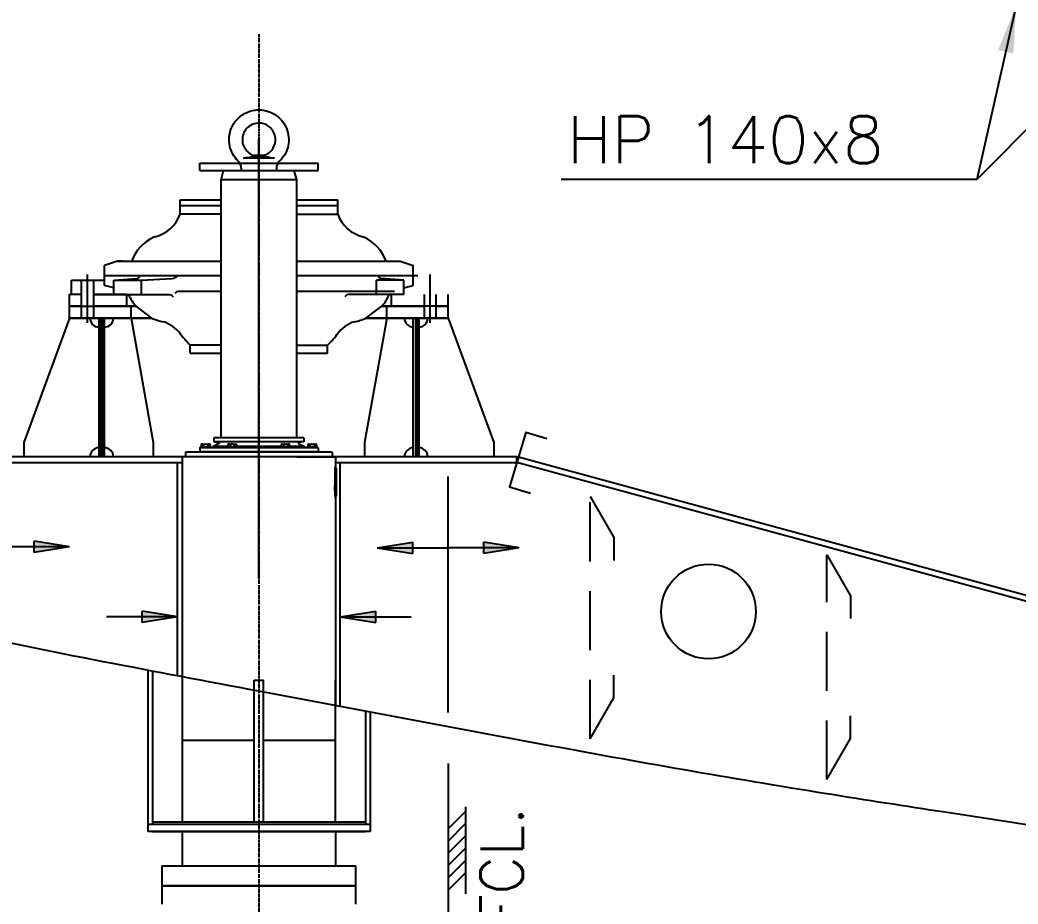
# Model space of a CAD drawing. Extents: x 53504 to 217282, y 25397 to 142583.
# Drawn here: x 168828 to 170937, y 133308 to 135176 of the extents above; entities that cross this region are included whole.
import ezdxf

# ---------------------------------------------------------------- set-up
doc = ezdxf.new("R2010")
doc.units = 0
doc.header["$LTSCALE"] = 250
doc.linetypes.add('DASHED', pattern=[0.75, 0.5, -0.25])
doc.linetypes.add('PHANTOM', pattern=[2.1, 1.25, -0.2, 0.125, -0.2, 0.125, -0.2])
doc.layers.get('0').update_dxf_attribs({"linetype": 'CONTINUOUS'})
for name, color, linetype in [('035', 2, 'CONTINUOUS'), ('S0CO1', 1, 'CONTINUOUS'), ('S0CO2', 2, 'CONTINUOUS'), ('S0CO5', 4, 'CONTINUOUS'), ('S0DA2', 2, 'DASHED'), ('S0DIM', 2, 'CONTINUOUS'), ('S0PH1', 1, 'PHANTOM'), ('S0TX2', 2, 'CONTINUOUS')]:
    doc.layers.add(name, color=color, linetype=linetype)
doc.styles.add('ROMANS', font='romans', dxfattribs={"height": 100})
doc.dimstyles.new('ORGINAL', dxfattribs={"dimscale": 100, "dimtxt": 1.8, "dimasz": 2, "dimexe": 0.5, "dimexo": 1, "dimgap": 0.5, "dimtad": 1, "dimdec": 0, "dimdsep": 46, "dimtxsty": 'ROMANS', "dimcen": 0, "dimclrd": 1, "dimclre": 1, "dimclrt": 2, "dimadec": 3, "dimazin": 2, "dimtfac": 1, "dimtdec": 0, "dimtmove": 0, "dimatfit": 3, "dimfxl": 1, "dimtvp": 100, "dimtolj": 1, "dimarcsym": 0})
doc.dimstyles.get("Standard").update_dxf_attribs({"dimscale": 50, "dimtxt": 2, "dimasz": 2, "dimexe": 0.5, "dimexo": 1, "dimgap": 1, "dimtad": 1, "dimdsep": 46, "dimtxsty": 'ROMANS', "dimcen": 1.5, "dimclrd": 1, "dimclre": 1, "dimclrt": 2, "dimazin": 2, "dimtfac": 1, "dimtmove": 2, "dimatfit": 3, "dimfxl": 1, "dimtvp": 100, "dimtolj": 1, "dimarcsym": 0})

# ---------------------------------------------------------------- blocks, each defined once
blk = doc.blocks.new('rorlangskips')
at = {"color": 0, "linetype": 'ByBlock'}
for p, q in [((-125, 3362), (-125, 3377)), ((-125, 3377), (125, 3377)), ((32.6961, 3388), (-32.6962, 3388)), ((10.0925, 3393.5237), (-10.0926, 3393.5237)), ((125, 3362), (125, 3377)), ((-125, 3362), (125, 3362)), ((-80, 3342), (-74.6411, 3362)), ((-74.6411, 3362), (74.641, 3362)), ((-37.2574, 3366.8566), (-37.5, 3362)), ((37.2573, 3366.8565), (37.5, 3362)), ((80, 3342), (74.641, 3362)), ((-80, 2797), (-80, 3342)), ((80, 3342), (-80, 3342)), ((80, 2797), (80, 3342)), ((-166.5, 3269.41192), (-166.5, 3300)), ((-166.5, 3300), (-80, 3300)), ((80, 3300), (166.5, 3300)), ((166.5, 3269.41192), (166.5, 3300)), ((-166.5, 3288), (-80, 3288)), ((-80, 3269.41192), (-166.5, 3269.41192)), ((80, 3288), (166.5, 3288)), ((80, 3269.41192), (166.5, 3269.41192)), ((-220, 3221.95207), (-222, 3220.94443)), ((220, 3221.95207), (222, 3220.94443)), ((-298.79141, 3170), (-326, 3161)), ((-298.79141, 3170), (-80, 3170)), ((-289.25, 3170), (-298.79141, 3170)), ((80, 3170), (298.79141, 3170)), ((289.25, 3170), (298.79141, 3170)), ((298.79141, 3170), (326, 3161)), ((-326, 3119), (-326, 3161)), ((326, 3119), (326, 3161)), ((-326, 3140), (-80, 3140)), ((-306.38024, 3130.23145), (-257.12316, 3133.76459)), ((-306.38024, 3100), (-306.38024, 3130.23145)), ((-306.38024, 3130.23145), (-248.40739, 3130.23145)), ((-257.12316, 3133.76459), (-254.12241, 3134.97457)), ((-252.18645, 3136.91054), (-254.12241, 3134.97457)), ((-252.18645, 3136.91054), (-251.07327, 3140.25009)), ((-248.40739, 3130.23145), (-183.41135, 3133.4258)), ((-248.40739, 3100), (-248.40739, 3130.23145)), ((-183.41135, 3133.4258), (-179.20063, 3134.15179)), ((-179.20063, 3134.15179), (-177.07107, 3135.55536)), ((-177.07107, 3135.55536), (-174.26392, 3136.95894)), ((-174.26392, 3136.95894), (-170.00481, 3140)), ((80, 3140), (336, 3140)), ((248.40739, 3100), (248.40739, 3130.23145)), ((306.38024, 3130.23145), (248.40739, 3130.23145)), ((252.18645, 3136.91054), (251.07327, 3140.25009)), ((252.18645, 3136.91054), (254.12241, 3134.97457)), ((257.12316, 3133.76459), (254.12241, 3134.97457)), ((306.38024, 3130.23145), (257.12316, 3133.76459)), ((306.38024, 3100), (306.38024, 3130.23145)), ((-306.38024, 3113.7429), (-326, 3119)), ((-175.7159, 3104.19266), (-177.36147, 3102.83748)), ((-173.77993, 3105.59624), (-175.7159, 3104.19266)), ((-170.38595, 3106.05905), (-173.77993, 3105.59624)), ((-80, 3106.07593), (-170.38595, 3106.05905)), ((286.33456, 3106.14433), (80, 3106.1058)), ((306.38024, 3113.7429), (326, 3119)), ((306.38024, 3113.7429), (326, 3119)), ((-306.38024, 3100), (-189.55803, 3100)), ((-189.55803, 3100), (-185.9765, 3098.91714)), ((-185.9765, 3098.91714), (-184.04054, 3097.56196)), ((-184.04054, 3097.56196), (-181.23339, 3095.0452)), ((184.04054, 3097.56196), (181.23339, 3095.0452)), ((185.9765, 3098.91714), (184.04054, 3097.56196)), ((189.55803, 3100), (185.9765, 3098.91714)), ((306.38024, 3100), (189.55803, 3100)), ((-226.24318, 3050), (-259.67262, 3075)), ((226.24318, 3050), (259.67262, 3075)), ((-145, 2976), (-145, 2992.74737)), ((-80, 2992.74737), (-145, 2992.74737)), ((-145, 2976), (-80, 2976)), ((80, 2992.74737), (145, 2992.74737)), ((80, 2976), (145, 2976)), ((145, 2976), (145, 2992.74737)), ((-83.7603, 2785.2909), (-96.5, 2778.413)), ((95, 2797), (-95, 2797)), ((-95, 2797), (-95, 2788.5)), ((95, 2788.5), (-95, 2788.5)), ((-95, 2788.5), (-84.1135, 2787.1633)), ((83.7602, 2785.2909), (96.5, 2778.413)), ((95, 2788.5), (84.1134, 2787.1633)), ((95, 2797), (95, 2788.5)), ((155, 2767), (-155, 2767)), ((-155, 2767), (-155, 2757.0002)), ((-124, 2777), (-125, 2776)), ((125, 2776), (-125, 2776)), ((-125, 2775.9997), (-125, 2767.9998)), ((-125, 2768), (125, 2768)), ((-125, 2768), (-124, 2767)), ((-124, 2777), (124, 2777)), ((-120.58, 2783.4), (-121.7376, 2782.7318)), ((-121.7376, 2782.7317), (-121.7376, 2777.6)), ((-117.1188, 2777.6), (-121.7376, 2777.6)), ((-120.58, 2783.4), (-119.9953, 2783.4)), ((-118.8612, 2783.4), (-119.9953, 2783.4)), ((-119.815, 2777.6), (-119.815, 2777)), ((-118.8612, 2783.4), (-113.6342, 2783.4)), ((-117.1188, 2777.6), (-117.1188, 2782.7317)), ((-107.8812, 2777.6), (-117.1188, 2777.6)), ((-113.6342, 2783.4), (-111.3658, 2783.4)), ((-111.3658, 2783.4), (-106.1389, 2783.4)), ((-107.8812, 2782.7317), (-107.8812, 2777.6)), ((-103.2624, 2777.6), (-107.8812, 2777.6)), ((-106.1389, 2783.4), (-105.0047, 2783.4)), ((-105.185, 2777), (-105.185, 2777.6)), ((-105.0047, 2783.4), (-104.42, 2783.4)), ((-103.2628, 2782.7319), (-104.42, 2783.4)), ((-103.2624, 2782.7317), (-103.2624, 2777.6)), ((-65.4876, 2778.413), (-96.5, 2778.413)), ((-96.5, 2778.413), (-95.9966, 2777)), ((-65.4876, 2782.7317), (-65.4876, 2777.6)), ((-60.8688, 2777.6), (-65.4876, 2777.6)), ((-64.33, 2783.4), (-65.4872, 2782.7319)), ((-64.33, 2783.4), (-63.7453, 2783.4)), ((-63.7453, 2783.4), (-62.6112, 2783.4)), ((-63.565, 2777.6), (-63.565, 2777)), ((-62.6112, 2783.4), (-57.3842, 2783.4)), ((-60.8688, 2782.7317), (-60.8688, 2777.6)), ((-51.6312, 2777.6), (-60.8688, 2777.6)), ((-55.1158, 2783.4), (-57.3842, 2783.4)), ((-55.1158, 2783.4), (-49.8889, 2783.4)), ((-51.6312, 2777.6), (-51.6312, 2782.7317)), ((-47.0124, 2777.6), (-51.6312, 2777.6)), ((-49.8889, 2783.4), (-48.7547, 2783.4)), ((-48.935, 2777), (-48.935, 2777.6)), ((-48.7547, 2783.4), (-48.17, 2783.4)), ((-47.0125, 2782.7317), (-48.17, 2783.4)), ((-47.0124, 2782.7317), (-47.0124, 2777.6)), ((47.0124, 2778.413), (-47.0124, 2778.413)), ((47.0124, 2782.7317), (47.0124, 2777.6)), ((51.6312, 2777.6), (47.0124, 2777.6)), ((48.17, 2783.4), (47.0127, 2782.7319)), ((48.17, 2783.4), (48.7547, 2783.4)), ((48.7547, 2783.4), (49.8888, 2783.4)), ((48.935, 2777.6), (48.935, 2777)), ((49.8888, 2783.4), (55.1158, 2783.4)), ((51.6312, 2782.7317), (51.6312, 2777.6)), ((60.8688, 2777.6), (51.6312, 2777.6)), ((55.1158, 2783.4), (57.3842, 2783.4)), ((57.3842, 2783.4), (62.6111, 2783.4)), ((60.8688, 2782.7317), (60.8688, 2777.6)), ((65.4876, 2777.6), (60.8688, 2777.6)), ((63.7453, 2783.4), (62.6111, 2783.4)), ((63.565, 2777), (63.565, 2777.6)), ((63.7453, 2783.4), (64.33, 2783.4)), ((65.4874, 2782.7318), (64.33, 2783.4)), ((65.4876, 2777.6), (65.4876, 2782.7317)), ((96.5, 2778.413), (65.4876, 2778.413)), ((96.5, 2778.413), (95.9965, 2777)), ((104.42, 2783.4), (103.2622, 2782.7316)), ((103.2624, 2782.7317), (103.2624, 2777.6)), ((107.8812, 2777.6), (103.2624, 2777.6)), ((104.42, 2783.4), (105.0047, 2783.4)), ((105.0047, 2783.4), (106.1388, 2783.4)), ((105.185, 2777.6), (105.185, 2777)), ((106.1388, 2783.4), (111.3658, 2783.4)), ((107.8812, 2782.7317), (107.8812, 2777.6)), ((117.1188, 2777.6), (107.8812, 2777.6)), ((111.3658, 2783.4), (113.6342, 2783.4)), ((113.6342, 2783.4), (118.8611, 2783.4)), ((117.1188, 2782.7317), (117.1188, 2777.6)), ((121.7376, 2777.6), (117.1188, 2777.6)), ((118.8611, 2783.4), (119.9953, 2783.4)), ((119.815, 2777.6), (119.815, 2777)), ((119.9953, 2783.4), (120.58, 2783.4)), ((121.7377, 2782.7316), (120.58, 2783.4)), ((121.7376, 2782.7317), (121.7376, 2777.6)), ((125, 2776), (124, 2777)), ((125, 2768), (124, 2767)), ((125, 2775.9997), (125, 2767.9998)), ((155, 2767), (155, 2757.0002)), ((161.95, 2757), (-161.95, 2757)), ((-161.95, 2757), (-161.95, 2285)), ((161.95, 2757), (161.95, 2736.9998)), ((163.95, 2733), (161.5048, 2733)), ((163.95, 2674), (163.95, 2733)), ((161.5046, 2674), (163.95, 2674)), ((161.95, 2670), (161.95, 2285)), ((-161.95, 2285), (-161.95, 1985)), ((-10, 1985), (-10, 2285)), ((-10, 2285), (10, 2285)), ((10, 1985), (10, 2285)), ((161.95, 1985), (161.95, 2285)), ((-161.95, 2158), (-10, 2158)), ((10.0003, 2158), (161.95, 2158)), ((-10.0001, 1985), (-225, 1985)), ((10, 1985), (-10, 1985)), ((225, 1985), (10.0003, 1985)), ((-225, 1965), (225, 1965)), ((-161.95, 1964.9996), (-161.95, 1892.9999)), ((161.95, 1964.9996), (161.95, 1892.9999)), ((-205, 1893), (205, 1893)), ((-205, 1893), (-205, 1851.0004)), ((205, 1851.0004), (205, 1893)), ((-205, 1851), (205, 1851)), ((-204, 1851), (-205, 1850)), ((-205, 1850.0005), (-205, 1812.0005)), ((205, 1850), (-205, 1850)), ((205, 1850), (204, 1851)), ((205, 1812.0005), (205, 1850.0005))]:
    blk.add_line(p, q, dxfattribs=at)
for points in [[(-119.9957, 2783.4002), (-120.0563, 2783.3898, 0.0039418602), (-120.1165, 2783.3785, 0.0040013579), (-120.1765, 2783.3663, 0.0039797873), (-120.2361, 2783.3531, 0.0038602763), (-120.2955, 2783.3391, 0.0037750231), (-120.3546, 2783.3241, 0.0037011178), (-120.4134, 2783.3083, 0.0036303738), (-120.4721, 2783.2917, 0.0035444018), (-120.5305, 2783.2742, 0.0034692967), (-120.5888, 2783.2559, 0.0033878364), (-120.6468, 2783.2368, 0.0033133369), (-120.7048, 2783.2168, 0.003230705), (-120.7626, 2783.1961, 0.0031594434), (-120.8203, 2783.1747, 0.0030852079), (-120.8778, 2783.1524, 0.0030066347), (-120.9353, 2783.1294, 0.0029140184), (-120.9927, 2783.1056, 0.0028668794), (-121.05, 2783.0811, 0.002843875), (-121.1075, 2783.0558, 0.0027017808), (-121.1646, 2783.03, 0.0024707101), (-121.2214, 2783.0035, 0.0026430166), (-121.279, 2782.9759, 0.0030340751), (-121.338, 2782.9468, 0.0022716927), (-121.3935, 2782.919, 0.0008326909), (-121.4435, 2782.8936, 0.0030459402), (-121.508, 2782.8594, 0.0049822652), (-121.6074, 2782.8047, 0.0023796944), (-121.7376, 2782.7319, 0.0012577399)], [(-117.1184, 2782.7319), (-117.176, 2782.7648, 0.002086275), (-117.2335, 2782.797, 0.0020960682), (-117.2909, 2782.8285, 0.0021356576), (-117.3482, 2782.8594, 0.002206361), (-117.4055, 2782.8895, 0.0022677019), (-117.4628, 2782.919, 0.0023268777), (-117.52, 2782.9478, 0.0023860374), (-117.5773, 2782.9759, 0.0024518076), (-117.6345, 2783.0033, 0.0025150146), (-117.6918, 2783.03, 0.0025834969), (-117.7491, 2783.0559, 0.0026481288), (-117.8064, 2783.0811, 0.0027176463), (-117.8637, 2783.1056, 0.0027876822), (-117.9212, 2783.1294, 0.0028677892), (-117.9787, 2783.1524, 0.0029292233), (-118.0363, 2783.1747, 0.0029843569), (-118.094, 2783.1961, 0.0030859652), (-118.1518, 2783.2168, 0.0032386271), (-118.2099, 2783.2368, 0.0032077686), (-118.2679, 2783.2559, 0.0030434102), (-118.3257, 2783.2741, 0.0034713306), (-118.3847, 2783.2917, 0.004304953), (-118.4453, 2783.3087, 0.0032689213), (-118.5023, 2783.3241, 0.0009735441), (-118.5539, 2783.3377, 0.0048740787), (-118.6208, 2783.3531, 0.0087383671), (-118.7247, 2783.3742, 0.004272829), (-118.8614, 2783.4002, 0.0022383392)], [(-113.6346, 2783.4002), (-113.7557, 2783.3898, 0.0020138052), (-113.8763, 2783.3785, 0.0020528203), (-113.9962, 2783.3663, 0.002051612), (-114.1155, 2783.3531, 0.0019997799), (-114.2342, 2783.3391, 0.0019660746), (-114.3524, 2783.3241, 0.001937944), (-114.4701, 2783.3083, 0.0019119894), (-114.5874, 2783.2917, 0.0018775293), (-114.7043, 2783.2742, 0.001849165), (-114.8208, 2783.2559, 0.0018168034), (-114.937, 2783.2368, 0.001788438), (-115.0529, 2783.2168, 0.001754959), (-115.1685, 2783.1961, 0.0017278313), (-115.2839, 2783.1747, 0.0016983271), (-115.399, 2783.1524, 0.0016665342), (-115.514, 2783.1294, 0.0016259801), (-115.6287, 2783.1056, 0.00161086), (-115.7434, 2783.0811, 0.0016088778), (-115.8582, 2783.0558, 0.0015394528), (-115.9725, 2783.03, 0.0014170001), (-116.086, 2783.0035, 0.0015260602), (-116.2013, 2782.9759, 0.001765179), (-116.3194, 2782.9468, 0.0013321862), (-116.4302, 2782.919, 0.0004904), (-116.5303, 2782.8936, 0.0018009038), (-116.6592, 2782.8594, 0.0029842264), (-116.858, 2782.8047, 0.001441806), (-117.1184, 2782.7319, 0.0007660942)], [(-107.881, 2782.7319), (-107.9961, 2782.7648, 0.0012798044), (-108.111, 2782.797, 0.0012775111), (-108.2258, 2782.8285, 0.001292954), (-108.3404, 2782.8594, 0.0013271093), (-108.455, 2782.8895, 0.0013546974), (-108.5695, 2782.919, 0.001380876), (-108.684, 2782.9478, 0.001406205), (-108.7984, 2782.9759, 0.0014353323), (-108.9129, 2783.0033, 0.0014620704), (-109.0273, 2783.03, 0.0014917956), (-109.1419, 2783.0559, 0.0015184079), (-109.2565, 2783.0811, 0.0015477911), (-109.3712, 2783.1056, 0.0015765799), (-109.486, 2783.1294, 0.0016110078), (-109.601, 2783.1524, 0.0016340797), (-109.7162, 2783.1747, 0.0016538577), (-109.8315, 2783.1961, 0.0016985364), (-109.9472, 2783.2168, 0.0017708203), (-110.0634, 2783.2368, 0.0017420488), (-110.1793, 2783.2559, 0.0016428437), (-110.2949, 2783.2741, 0.0018623958), (-110.4128, 2783.2917, 0.0022936921), (-110.5339, 2783.3087, 0.001729458), (-110.6479, 2783.3241, 0.0005133317), (-110.7511, 2783.3377, 0.0025622387), (-110.8849, 2783.3531, 0.0045433942), (-111.0927, 2783.3742, 0.0022024116), (-111.3659, 2783.4002, 0.00114961)], [(-106.1391, 2783.4002), (-106.1997, 2783.3898, 0.0039417227), (-106.26, 2783.3785, 0.0040013774), (-106.3199, 2783.3663, 0.0039799731), (-106.3795, 2783.3531, 0.003860608), (-106.4389, 2783.3391, 0.0037754973), (-106.498, 2783.3241, 0.0037017204), (-106.5569, 2783.3083, 0.0036311024), (-106.6155, 2783.2917, 0.0035452388), (-106.674, 2783.2742, 0.0034702404), (-106.7322, 2783.2559, 0.0033888716), (-106.7903, 2783.2368, 0.0033144613), (-106.8483, 2783.2168, 0.0032319031), (-106.9061, 2783.1961, 0.0031607157), (-106.9637, 2783.1747, 0.0030865413), (-107.0213, 2783.1524, 0.0030080239), (-107.0788, 2783.1294, 0.002915445), (-107.1362, 2783.1056, 0.0028683623), (-107.1935, 2783.0811, 0.0028454201), (-107.2509, 2783.0558, 0.0027033194), (-107.3081, 2783.03, 0.0024721742), (-107.3648, 2783.0035, 0.0026446434), (-107.4225, 2782.9759, 0.0030360183), (-107.4815, 2782.9468, 0.0022732047), (-107.5369, 2782.919, 0.000833256), (-107.587, 2782.8936, 0.0030480434), (-107.6514, 2782.8594, 0.0049858921), (-107.7508, 2782.8047, 0.0023815012), (-107.881, 2782.7319, 0.0012587123)], [(-103.2628, 2782.7319), (-103.3203, 2782.7648, 0.0020888869), (-103.3777, 2782.797, 0.0020986678), (-103.4351, 2782.8285, 0.002138279), (-103.4924, 2782.8594, 0.0022090407), (-103.5497, 2782.8895, 0.0022704238), (-103.6069, 2782.919, 0.0023296369), (-103.6641, 2782.9478, 0.002388829), (-103.7213, 2782.9759, 0.0024546366), (-103.7785, 2783.0033, 0.0025178721), (-103.8357, 2783.03, 0.0025863861), (-103.893, 2783.0559, 0.0026510384), (-103.9502, 2783.0811, 0.0027205787), (-104.0076, 2783.1056, 0.0027906298), (-104.065, 2783.1294, 0.0028707586), (-104.1225, 2783.1524, 0.0029321861), (-104.18, 2783.1747, 0.0029873038), (-104.2377, 2783.1961, 0.0030889317), (-104.2955, 2783.2168, 0.0032416531), (-104.3536, 2783.2368, 0.0032106714), (-104.4115, 2783.2559, 0.0030460801), (-104.4693, 2783.2741, 0.0034742723), (-104.5282, 2783.2917, 0.0043084458), (-104.5888, 2783.3087, 0.0032714438), (-104.6458, 2783.3241, 0.0009742757), (-104.6974, 2783.3377, 0.0048776492), (-104.7643, 2783.3531, 0.0087441078), (-104.8682, 2783.3742, 0.0042753383), (-105.0048, 2783.4002, 0.0022395814)], [(-63.7453, 2783.4002), (-63.8059, 2783.3898, 0.0039415787), (-63.8662, 2783.3785, 0.0040013974), (-63.9261, 2783.3663, 0.0039801667), (-63.9858, 2783.3531, 0.0038609539), (-64.0452, 2783.3391, 0.0037759919), (-64.1043, 2783.3241, 0.0037023491), (-64.1631, 2783.3083, 0.0036318628), (-64.2218, 2783.2917, 0.0035461122), (-64.2803, 2783.2742, 0.0034712254), (-64.3385, 2783.2559, 0.0033899519), (-64.3966, 2783.2368, 0.003315635), (-64.4546, 2783.2168, 0.003233154), (-64.5124, 2783.1961, 0.0031620438), (-64.57, 2783.1747, 0.0030879337), (-64.6276, 2783.1524, 0.0030094742), (-64.6851, 2783.1294, 0.0029169347), (-64.7425, 2783.1056, 0.0028699109), (-64.7998, 2783.0811, 0.0028470336), (-64.8572, 2783.0558, 0.0027049263), (-64.9143, 2783.03, 0.0024737032), (-64.9711, 2783.0035, 0.0026463426), (-65.0288, 2782.9759, 0.0030380479), (-65.0878, 2782.9468, 0.002274784), (-65.1432, 2782.919, 0.0008338463), (-65.1932, 2782.8936, 0.0030502402), (-65.2576, 2782.8594, 0.0049896809), (-65.357, 2782.8047, 0.0023833888), (-65.4872, 2782.7319, 0.0012597282)], [(-60.869, 2782.7319), (-60.9265, 2782.7648, 0.0020871594), (-60.984, 2782.797, 0.0020969684), (-61.0413, 2782.8285, 0.0021365869), (-61.0986, 2782.8594, 0.002207333), (-61.1559, 2782.8895, 0.002268714), (-61.2131, 2782.919, 0.002327929), (-61.2704, 2782.9478, 0.002387129), (-61.3276, 2782.9759, 0.0024529427), (-61.3848, 2783.0033, 0.0025161931), (-61.442, 2783.03, 0.0025847213), (-61.4992, 2783.0559, 0.0026493986), (-61.5565, 2783.0811, 0.0027189637), (-61.6139, 2783.1056, 0.0027890484), (-61.6713, 2783.1294, 0.002869209), (-61.7288, 2783.1524, 0.0029306886), (-61.7863, 2783.1747, 0.0029858638), (-61.844, 2783.1961, 0.003087538), (-61.9018, 2783.2168, 0.003240292), (-61.9599, 2783.2368, 0.0032094318), (-62.0178, 2783.2559, 0.0030449994), (-62.0756, 2783.2741, 0.0034731558), (-62.1345, 2783.2917, 0.0043072328), (-62.1951, 2783.3087, 0.003270664), (-62.252, 2783.3241, 0.0009740646), (-62.3036, 2783.3377, 0.0048766908), (-62.3705, 2783.3531, 0.008743084), (-62.4744, 2783.3742, 0.004275143), (-62.6109, 2783.4002, 0.0022395521)], [(-57.3841, 2783.4002), (-57.5053, 2783.3898, 0.002013237), (-57.6259, 2783.3785, 0.0020522362), (-57.7458, 2783.3663, 0.0020510234), (-57.8652, 2783.3531, 0.0019992018), (-57.9839, 2783.3391, 0.001965502), (-58.1022, 2783.3241, 0.0019373759), (-58.2199, 2783.3083, 0.0019114251), (-58.3373, 2783.2917, 0.001876972), (-58.4542, 2783.2742, 0.0018486128), (-58.5707, 2783.2559, 0.001816258), (-58.6869, 2783.2368, 0.0017878983), (-58.8029, 2783.2168, 0.001754427), (-58.9185, 2783.1961, 0.0017273051), (-59.0339, 2783.1747, 0.0016978079), (-59.1491, 2783.1524, 0.0016660227), (-59.2641, 2783.1294, 0.0016254791), (-59.3788, 2783.1056, 0.001610362), (-59.4936, 2783.0811, 0.0016083789), (-59.6084, 2783.0558, 0.001538974), (-59.7227, 2783.03, 0.0014165582), (-59.8363, 2783.0035, 0.0015255831), (-59.9516, 2782.9759, 0.0017646258), (-60.0697, 2782.9468, 0.0013317678), (-60.1805, 2782.919, 0.0004902457), (-60.2807, 2782.8936, 0.0018003367), (-60.4096, 2782.8594, 0.0029832839), (-60.6084, 2782.8047, 0.0014413494), (-60.869, 2782.7319, 0.0007658514)], [(-51.6316, 2782.7319), (-51.7466, 2782.7648, 0.0012802106), (-51.8615, 2782.797, 0.0012779161), (-51.9762, 2782.8285, 0.0012933633), (-52.0909, 2782.8594, 0.001327529), (-52.2054, 2782.8895, 0.0013551252), (-52.3199, 2782.919, 0.0013813113), (-52.4343, 2782.9478, 0.0014066476), (-52.5487, 2782.9759, 0.0014357831), (-52.6631, 2783.0033, 0.0014625287), (-52.7776, 2783.03, 0.001492262), (-52.8921, 2783.0559, 0.0015188816), (-53.0066, 2783.0811, 0.0015482727), (-53.1213, 2783.1056, 0.001577069), (-53.2361, 2783.1294, 0.001611506), (-53.3511, 2783.1524, 0.0016345832), (-53.4662, 2783.1747, 0.0016543654), (-53.5815, 2783.1961, 0.001699056), (-53.6972, 2783.2168, 0.0017713598), (-53.8133, 2783.2368, 0.001742577), (-53.9292, 2783.2559, 0.0016433397), (-54.0448, 2783.2741, 0.0018629552), (-54.1626, 2783.2917, 0.002294377), (-54.2837, 2783.3087, 0.001729971), (-54.3976, 2783.3241, 0.0005134833), (-54.5008, 2783.3377, 0.0025629934), (-54.6346, 2783.3531, 0.0045447146), (-54.8423, 2783.3742, 0.0022030432), (-55.1155, 2783.4002, 0.0011499378)], [(-49.8887, 2783.4002), (-49.9493, 2783.3898, 0.0039395888), (-50.0096, 2783.3785, 0.0039992103), (-50.0696, 2783.3663, 0.003977819), (-50.1292, 2783.3531, 0.003858522), (-50.1886, 2783.3391, 0.0037734624), (-50.2478, 2783.3241, 0.003699732), (-50.3067, 2783.3083, 0.0036291603), (-50.3654, 2783.2917, 0.0035433519), (-50.4238, 2783.2742, 0.0034684042), (-50.4821, 2783.2559, 0.0033870896), (-50.5402, 2783.2368, 0.003312731), (-50.5982, 2783.2168, 0.0032302286), (-50.6561, 2783.1961, 0.0031590916), (-50.7138, 2783.1747, 0.0030849689), (-50.7714, 2783.1524, 0.0030065056), (-50.8289, 2783.1294, 0.0029139872), (-50.8863, 2783.1056, 0.0028669427), (-50.9437, 2783.0811, 0.0028440261), (-51.0011, 2783.0558, 0.0027020098), (-51.0583, 2783.03, 0.002470989), (-51.1151, 2783.0035, 0.0026433893), (-51.1728, 2782.9759, 0.003034597), (-51.2318, 2782.9468, 0.002272155), (-51.2873, 2782.919, 0.0008328741), (-51.3374, 2782.8936, 0.0030466561), (-51.4018, 2782.8594, 0.0049836763), (-51.5013, 2782.8047, 0.0023804658), (-51.6316, 2782.7319, 0.0012581706)], [(-47.0124, 2782.7319), (-47.0699, 2782.7648, 0.002085506), (-47.1274, 2782.797, 0.0020953419), (-47.1847, 2782.8285, 0.002134967), (-47.2421, 2782.8594, 0.0022056983), (-47.2993, 2782.8895, 0.0022670771), (-47.3566, 2782.919, 0.0023262939), (-47.4138, 2782.9478, 0.0023855017), (-47.471, 2782.9759, 0.0024513208), (-47.5282, 2783.0033, 0.0025145854), (-47.5855, 2783.03, 0.0025831273), (-47.6427, 2783.0559, 0.0026478282), (-47.7, 2783.0811, 0.0027174172), (-47.7573, 2783.1056, 0.0027875341), (-47.8148, 2783.1294, 0.0028677251), (-47.8722, 2783.1524, 0.0029292543), (-47.9298, 2783.1747, 0.0029844846), (-47.9875, 2783.1961, 0.0030862032), (-48.0453, 2783.2168, 0.0032389883), (-48.1033, 2783.2368, 0.0032082441), (-48.1613, 2783.2559, 0.0030439642), (-48.2191, 2783.2741, 0.003472086), (-48.278, 2783.2917, 0.0043060704), (-48.3385, 2783.3087, 0.0032699168), (-48.3955, 2783.3241, 0.0009738622), (-48.4471, 2783.3377, 0.0048757721), (-48.5139, 2783.3531, 0.0087421021), (-48.6178, 2783.3742, 0.0042749553), (-48.7543, 2783.4002, 0.0022395238)], [(48.7546, 2783.4002), (48.694, 2783.3898, 0.0039416671), (48.6337, 2783.3785, 0.0040013852), (48.5738, 2783.3663, 0.0039800479), (48.5141, 2783.3531, 0.0038607414), (48.4547, 2783.3391, 0.0037756881), (48.3956, 2783.3241, 0.003701963), (48.3368, 2783.3083, 0.0036313957), (48.2781, 2783.2917, 0.0035455757), (48.2197, 2783.2742, 0.0034706203), (48.1614, 2783.2559, 0.0033892881), (48.1033, 2783.2368, 0.003314914), (48.0454, 2783.2168, 0.0032323856), (47.9876, 2783.1961, 0.0031612279), (47.9299, 2783.1747, 0.0030870782), (47.8723, 2783.1524, 0.0030085831), (47.8148, 2783.1294, 0.0029160194), (47.7575, 2783.1056, 0.0028689594), (47.7001, 2783.0811, 0.0028460422), (47.6427, 2783.0558, 0.002703939), (47.5856, 2783.03, 0.0024727638), (47.5288, 2783.0035, 0.0026452986), (47.4712, 2782.9759, 0.0030368009), (47.4121, 2782.9468, 0.0022738137), (47.3568, 2782.919, 0.0008334837), (47.3067, 2782.8936, 0.0030488904), (47.2423, 2782.8594, 0.004987353), (47.1429, 2782.8047, 0.002382229), (47.0127, 2782.7319, 0.001259104)], [(51.6309, 2782.7319), (51.5734, 2782.7648, 0.0020882207), (51.5159, 2782.797, 0.0020980123), (51.4586, 2782.8285, 0.0021376263), (51.4013, 2782.8594, 0.002208382), (51.344, 2782.8895, 0.0022697643), (51.2868, 2782.919, 0.0023289781), (51.2295, 2782.9478, 0.0023881733), (51.1723, 2782.9759, 0.0024539832), (51.1151, 2783.0033, 0.0025172247), (51.0579, 2783.03, 0.0025857441), (51.0007, 2783.0559, 0.002650406), (50.9434, 2783.0811, 0.0027199559), (50.8861, 2783.1056, 0.00279002), (50.8287, 2783.1294, 0.002870161), (50.7712, 2783.1524, 0.0029316087), (50.7136, 2783.1747, 0.0029867484), (50.656, 2783.1961, 0.0030883942), (50.5981, 2783.2168, 0.0032411283), (50.5401, 2783.2368, 0.0032101934), (50.4821, 2783.2559, 0.0030456634), (50.4243, 2783.2741, 0.0034738419), (50.3654, 2783.2917, 0.004307978), (50.3048, 2783.3087, 0.0032711431), (50.2479, 2783.3241, 0.0009741942), (50.1963, 2783.3377, 0.0048772798), (50.1294, 2783.3531, 0.008743713), (50.0255, 2783.3742, 0.004275263), (49.8889, 2783.4002, 0.0022395702)], [(55.1157, 2783.4002), (54.9945, 2783.3898, 0.0020132664), (54.874, 2783.3785, 0.0020522408), (54.7541, 2783.3663, 0.0020510011), (54.6347, 2783.3531, 0.0019991552), (54.516, 2783.3391, 0.0019654314), (54.3977, 2783.3241, 0.0019372832), (54.28, 2783.3083, 0.0019113106), (54.1627, 2783.2917, 0.0018768377), (54.0457, 2783.2742, 0.0018484587), (53.9292, 2783.2559, 0.0018160864), (53.813, 2783.2368, 0.0017877091), (53.6971, 2783.2168, 0.0017542226), (53.5814, 2783.1961, 0.001727085), (53.466, 2783.1747, 0.0016975739), (53.3509, 2783.1524, 0.0016657756), (53.2359, 2783.1294, 0.001625222), (53.1211, 2783.1056, 0.0016100911), (53.0063, 2783.0811, 0.0016080929), (52.8915, 2783.0558, 0.0015386852), (52.7772, 2783.03, 0.0014162801), (52.6636, 2783.0035, 0.0015252701), (52.5483, 2782.9759, 0.0017642466), (52.4302, 2782.9468, 0.0013314682), (52.3194, 2782.919, 0.0004901329), (52.2192, 2782.8936, 0.0017999137), (52.0903, 2782.8594, 0.0029825366), (51.8914, 2782.8047, 0.0014409692), (51.6309, 2782.7319, 0.0007656448)], [(60.8683, 2782.7319), (60.7533, 2782.7648, 0.0012805673), (60.6384, 2782.797, 0.001278263), (60.5237, 2782.8285, 0.0012937044), (60.409, 2782.8594, 0.001327869), (60.2945, 2782.8895, 0.0013554613), (60.18, 2782.919, 0.001381643), (60.0656, 2782.9478, 0.0014069734), (59.9512, 2782.9759, 0.0014361039), (59.8368, 2783.0033, 0.0014628424), (59.7224, 2783.03, 0.0014925692), (59.6079, 2783.0559, 0.0015191801), (59.4933, 2783.0811, 0.001548563), (59.3786, 2783.1056, 0.0015773493), (59.2638, 2783.1294, 0.0016117771), (59.1489, 2783.1524, 0.0016348419), (59.0337, 2783.1747, 0.001654611), (58.9184, 2783.1961, 0.0016992903), (58.8028, 2783.2168, 0.0017715856), (58.6866, 2783.2368, 0.0017427797), (58.5707, 2783.2559, 0.001643514), (58.4552, 2783.2741, 0.0018631329), (58.3373, 2783.2917, 0.0022945667), (58.2162, 2783.3087, 0.0017300903), (58.1023, 2783.3241, 0.0005135153), (57.9991, 2783.3377, 0.002563137), (57.8653, 2783.3531, 0.0045448582), (57.6575, 2783.3742, 0.0022030653), (57.3844, 2783.4002, 0.001149938)], [(62.6112, 2783.4002), (62.5506, 2783.3898, 0.003939677), (62.4903, 2783.3785, 0.0039991979), (62.4303, 2783.3663, 0.0039777), (62.3707, 2783.3531, 0.0038583094), (62.3113, 2783.3391, 0.0037731587), (62.2521, 2783.3241, 0.0036993459), (62.1932, 2783.3083, 0.0036286934), (62.1346, 2783.2917, 0.0035428156), (62.0761, 2783.2742, 0.0034677996), (62.0178, 2783.2559, 0.0033864263), (61.9597, 2783.2368, 0.0033120104), (61.9017, 2783.2168, 0.0032294608), (61.8439, 2783.1961, 0.0031582762), (61.7862, 2783.1747, 0.0030841142), (61.7286, 2783.1524, 0.0030056153), (61.671, 2783.1294, 0.002913073), (61.6136, 2783.1056, 0.0028659923), (61.5562, 2783.0811, 0.002843036), (61.4988, 2783.0558, 0.0027010237), (61.4416, 2783.03, 0.0024700507), (61.3848, 2783.0035, 0.0026423468), (61.3271, 2782.9759, 0.0030333516), (61.2681, 2782.9468, 0.0022711859), (61.2126, 2782.919, 0.000832512), (61.1625, 2782.8936, 0.0030453081), (61.0981, 2782.8594, 0.0049813517), (60.9986, 2782.8047, 0.0023793076), (60.8683, 2782.7319, 0.0012575472)], [(65.4875, 2782.7319), (65.43, 2782.7648, 0.0020865666), (65.3725, 2782.797, 0.0020963851), (65.3151, 2782.8285, 0.002136006), (65.2578, 2782.8594, 0.002206747), (65.2006, 2782.8895, 0.002268127), (65.1433, 2782.919, 0.0023273427), (65.0861, 2782.9478, 0.0023865456), (65.0289, 2782.9759, 0.002452361), (64.9717, 2783.0033, 0.0025156167), (64.9145, 2783.03, 0.0025841499), (64.8572, 2783.0559, 0.0026488356), (64.7999, 2783.0811, 0.0027184092), (64.7426, 2783.1056, 0.0027885054), (64.6852, 2783.1294, 0.002868677), (64.6277, 2783.1524, 0.0029301743), (64.5701, 2783.1747, 0.0029853692), (64.5125, 2783.1961, 0.0030870596), (64.4546, 2783.2168, 0.0032398247), (64.3966, 2783.2368, 0.003209006), (64.3386, 2783.2559, 0.0030446283), (64.2808, 2783.2741, 0.0034727722), (64.2219, 2783.2917, 0.0043068161), (64.1614, 2783.3087, 0.0032703961), (64.1044, 2783.3241, 0.000973992), (64.0528, 2783.3377, 0.0048763616), (63.986, 2783.3531, 0.008742732), (63.8821, 2783.3742, 0.0042750758), (63.7455, 2783.4002, 0.002239542)], [(105.005, 2783.4002), (104.9444, 2783.3898, 0.0039395336), (104.8841, 2783.3785, 0.0039992187), (104.8241, 2783.3663, 0.0039778943), (104.7644, 2783.3531, 0.003858656), (104.705, 2783.3391, 0.003773654), (104.6459, 2783.3241, 0.0036999754), (104.587, 2783.3083, 0.0036294547), (104.5283, 2783.2917, 0.0035436899), (104.4698, 2783.2742, 0.0034687853), (104.4115, 2783.2559, 0.0033875076), (104.3534, 2783.2368, 0.003313185), (104.2954, 2783.2168, 0.0032307123), (104.2376, 2783.1961, 0.0031596051), (104.1799, 2783.1747, 0.0030855072), (104.1223, 2783.1524, 0.0030070664), (104.0648, 2783.1294, 0.0029145632), (104.0073, 2783.1056, 0.0028675413), (103.9499, 2783.0811, 0.00284465), (103.8925, 2783.0558, 0.002702631), (103.8354, 2783.03, 0.0024715801), (103.7786, 2783.0035, 0.0026440463), (103.7209, 2782.9759, 0.0030353817), (103.6618, 2782.9468, 0.0022727656), (103.6064, 2782.919, 0.0008331023), (103.5563, 2782.8936, 0.0030475054), (103.4918, 2782.8594, 0.004985141), (103.3924, 2782.8047, 0.0023811954), (103.2621, 2782.7319, 0.0012585633)], [(107.8813, 2782.7319), (107.8238, 2782.7648, 0.0020883959), (107.7663, 2782.797, 0.0020981547), (107.7089, 2782.8285, 0.0021377351), (107.6516, 2782.8594, 0.0022084574), (107.5943, 2782.8895, 0.002269801), (107.537, 2782.919, 0.0023289746), (107.4798, 2782.9478, 0.0023881244), (107.4226, 2782.9759, 0.0024538872), (107.3653, 2783.0033, 0.002517076), (107.3081, 2783.03, 0.0025855406), (107.2508, 2783.0559, 0.002650142), (107.1935, 2783.0811, 0.002719629), (107.1361, 2783.1056, 0.0027896234), (107.0787, 2783.1294, 0.0028696913), (107.0212, 2783.1524, 0.0029310617), (106.9636, 2783.1747, 0.0029861244), (106.9059, 2783.1961, 0.003087676), (106.848, 2783.2168, 0.0032402979), (106.7899, 2783.2368, 0.0032092903), (106.7319, 2783.2559, 0.0030447367), (106.6741, 2783.2741, 0.0034727011), (106.6151, 2783.2917, 0.0043064418), (106.5545, 2783.3087, 0.0032698784), (106.4975, 2783.3241, 0.0009738031), (106.4459, 2783.3377, 0.004875255), (106.379, 2783.3531, 0.0087396236), (106.275, 2783.3742, 0.0042730687), (106.1383, 2783.4002, 0.0022383752)], [(111.3662, 2783.4002), (111.2449, 2783.3898, 0.0020131726), (111.1243, 2783.3785, 0.0020522263), (111.0044, 2783.3663, 0.0020510723), (110.8851, 2783.3531, 0.0019993036), (110.7663, 2783.3391, 0.0019656562), (110.648, 2783.3241, 0.0019375784), (110.5303, 2783.3083, 0.0019116762), (110.4129, 2783.2917, 0.0018772659), (110.296, 2783.2742, 0.00184895), (110.1794, 2783.2559, 0.0018166336), (110.0632, 2783.2368, 0.0017883126), (109.9473, 2783.2168, 0.0017548747), (109.8317, 2783.1961, 0.0017277871), (109.7163, 2783.1747, 0.00169832), (109.6011, 2783.1524, 0.0016665637), (109.4861, 2783.1294, 0.0016260421), (109.3713, 2783.1056, 0.0016109551), (109.2566, 2783.0811, 0.001609005), (109.1417, 2783.0558, 0.0015396061), (109.0274, 2783.03, 0.0014171673), (108.9139, 2783.0035, 0.0015262687), (108.7985, 2782.9759, 0.0017654562), (108.6805, 2782.9468, 0.0013324237), (108.5697, 2782.919, 0.0004904928), (108.4695, 2782.8936, 0.001801263), (108.3406, 2782.8594, 0.0029849206), (108.1418, 2782.8047, 0.0014421823), (107.8813, 2782.7319, 0.0007663042)], [(117.1187, 2782.7319), (117.0037, 2782.7648, 0.0012805177), (116.8888, 2782.797, 0.0012782043), (116.774, 2782.8285, 0.0012936358), (116.6594, 2782.8594, 0.001327789), (116.5448, 2782.8895, 0.0013553694), (116.4303, 2782.919, 0.001381539), (116.3159, 2782.9478, 0.0014068566), (116.2014, 2782.9759, 0.0014359734), (116.087, 2783.0033, 0.0014626976), (115.9725, 2783.03, 0.0014924096), (115.858, 2783.0559, 0.0015190048), (115.7434, 2783.0811, 0.0015483713), (115.6287, 2783.1056, 0.0015771404), (115.5139, 2783.1294, 0.00161155), (115.3988, 2783.1524, 0.0016345966), (115.2837, 2783.1747, 0.0016543482), (115.1684, 2783.1961, 0.0016990048), (115.0527, 2783.2168, 0.0017712717), (114.9365, 2783.2368, 0.0017424539), (114.8205, 2783.2559, 0.0016431921), (114.7049, 2783.2741, 0.0018627508), (114.587, 2783.2917, 0.002294071), (114.4659, 2783.3087, 0.0017296968), (114.3519, 2783.3241, 0.0005133956), (114.2487, 2783.3377, 0.0025625256), (114.1149, 2783.3531, 0.0045436816), (113.9071, 2783.3742, 0.0022024557), (113.6338, 2783.4002, 0.0011496106)], [(118.8606, 2783.4002), (118.8001, 2783.3898, 0.0039418991), (118.7398, 2783.3785, 0.0040013522), (118.6799, 2783.3663, 0.0039797347), (118.6203, 2783.3531, 0.0038601824), (118.5609, 2783.3391, 0.003774889), (118.5018, 2783.3241, 0.0037009471), (118.4429, 2783.3083, 0.0036301674), (118.3843, 2783.2917, 0.0035441648), (118.3259, 2783.2742, 0.0034690296), (118.2676, 2783.2559, 0.0033875436), (118.2095, 2783.2368, 0.0033130187), (118.1516, 2783.2168, 0.003230366), (118.0938, 2783.1961, 0.0031590836), (118.0361, 2783.1747, 0.0030848306), (117.9785, 2783.1524, 0.0030062416), (117.9211, 2783.1294, 0.0029136148), (117.8637, 2783.1056, 0.00286646), (117.8063, 2783.0811, 0.002843438), (117.7489, 2783.0558, 0.0027013453), (117.6918, 2783.03, 0.002470296), (117.635, 2783.0035, 0.0026425563), (117.5773, 2782.9759, 0.0030335254), (117.5183, 2782.9468, 0.002271265), (117.4629, 2782.919, 0.000832531), (117.4128, 2782.8936, 0.0030453453), (117.3484, 2782.8594, 0.0049812394), (117.249, 2782.8047, 0.0023791834), (117.1187, 2782.7319, 0.0012574648)], [(121.7379, 2782.7319), (121.6804, 2782.7648, 0.0020867424), (121.6229, 2782.797, 0.0020965281), (121.5655, 2782.8285, 0.0021361154), (121.5082, 2782.8594, 0.002206823), (121.4509, 2782.8895, 0.0022681646), (121.3936, 2782.919, 0.0023273399), (121.3363, 2782.9478, 0.0023864974), (121.2791, 2782.9759, 0.002452266), (121.2219, 2783.0033, 0.002515469), (121.1646, 2783.03, 0.0025839473), (121.1073, 2783.0559, 0.0026485726), (121.05, 2783.0811, 0.0027180834), (120.9926, 2783.1056, 0.0027881102), (120.9352, 2783.1294, 0.0028682086), (120.8777, 2783.1524, 0.0029296287), (120.8201, 2783.1747, 0.0029847466), (120.7624, 2783.1961, 0.0030863424), (120.7045, 2783.2168, 0.0032389956), (120.6464, 2783.2368, 0.0032081041), (120.5884, 2783.2559, 0.0030437028), (120.5306, 2783.2741, 0.0034716329), (120.4717, 2783.2917, 0.0043052813), (120.4111, 2783.3087, 0.0032691326), (120.3541, 2783.3241, 0.0009736012), (120.3025, 2783.3377, 0.0048743381), (120.2356, 2783.3531, 0.0087386446), (120.1316, 2783.3742, 0.004272882), (119.995, 2783.4002, 0.0022383473)]]:
    blk.add_lwpolyline(points, format="xyb", dxfattribs=at)
for centre, radius, start, end in [((-55.235, 3367.7548), 18, 357.14, 46.98338), ((55.2349, 3367.7548), 18, 133.01662, 182.86), ((-237, 3295), 75, 283.1009, 340.05156), ((237, 3295), 75, 199.94844, 256.8991), ((-185, 3140), 89, 114.56532, 160.30101), ((185, 3140), 89, 19.698989, 65.434682), ((-185, 3140), 99, 203.83101, 221.03847), ((185, 3140), 99, 318.96153, 336.16899), ((-185, 3140), 99, 245.38002, 260.29265), ((-225.53836, 2971.30915), 75, 37.39937, 71.461699), ((225.53836, 2971.30915), 75, 108.5383, 142.60063), ((185, 3140), 99, 279.70735, 294.61998), ((-2.35671, 3138.58595), 204, 215.97658, 225.6346), ((2.35671, 3138.58595), 204, 314.3654, 324.02342), ((-84.2354, 2786.1708), 1, 298.36343, 83), ((84.2353, 2786.1708), 1, 97, 241.63657)]:
    blk.add_arc(centre, radius, start, end, dxfattribs=at)
for points, knots in [([(-42.9553, 3380.9153), (-44.652, 3382.4932), (-46.2664, 3384.1745), (-51.4917, 3390.2411), (-54.6347, 3395.116), (-58.397, 3403.126), (-59.4981, 3406.0387), (-62.151, 3415.0053), (-63.0538, 3421.1583), (-62.9178, 3433.9976), (-61.7631, 3440.7225), (-57.5659, 3453.3803), (-54.5677, 3459.2008), (-46.6111, 3469.9028), (-41.8336, 3474.5719), (-28.6647, 3483.898), (-19.6536, 3487.6186), (-7.0476, 3489.6926), (-3.339, 3490.0098), (0, 3490.0011), (0.2962, 3490.0003), (0.5923, 3489.9983), (5.6761, 3489.9327), (10.4933, 3489.308), (27.6709, 3485.0405), (38.9094, 3478.2099), (52.0128, 3463.2264), (55.6007, 3457.4235), (60.6297, 3445.04), (62.1704, 3438.6563), (63.2704, 3426.3372), (62.9583, 3420.5729), (60.7306, 3409.3949), (58.9973, 3404.2088), (53.3236, 3392.642), (48.9709, 3386.6798), (43.3929, 3381.3269), (43.1746, 3381.1203), (42.9556, 3380.9153)], [0, 0, 0, 0, 0.017680396, 0.017680396, 0.060473678, 0.060473678, 0.084134554, 0.084134554, 0.13067607, 0.13067607, 0.18069, 0.18069, 0.23102135, 0.23102135, 0.28123803, 0.28123803, 0.35282205, 0.35282205, 0.37711019, 0.37711019, 0.37711019, 0.37932299, 0.37932299, 0.41509202, 0.41509202, 0.51281154, 0.51281154, 0.56531203, 0.56531203, 0.6139228, 0.6139228, 0.65886656, 0.65886656, 0.70008467, 0.70008467, 0.75656438, 0.75656438, 0.75885297, 0.75885297, 0.75885297, 0.75885297]), ([(10.0923, 3393.5233), (12.2217, 3394.1667), (14.2939, 3395.0039), (20.4792, 3398.2034), (24.2287, 3401.2935), (30.1912, 3408.6676), (32.3751, 3412.897), (34.833, 3421.5319), (35.24, 3425.7134), (34.4337, 3434.5409), (33.1369, 3439.0839), (29.0745, 3446.9774), (26.3404, 3450.4466), (20.1277, 3455.9031), (16.7558, 3457.9798), (9.6331, 3460.8472), (6.1981, 3461.6337), (1.6437, 3461.9714), (0.9189, 3461.9963), (0, 3461.9987), (-1.9598, 3462.0038), (-4.0725, 3461.8184), (-11.623, 3460.5039), (-16.9633, 3458.1359), (-24.8073, 3452.0496), (-27.695, 3448.8271), (-32.2351, 3441.3471), (-33.7921, 3436.9968), (-35.1824, 3428.5326), (-35.1553, 3424.5714), (-33.5923, 3416.2448), (-32.0239, 3412.2212), (-27.487, 3404.9184), (-24.6108, 3401.757), (-17.9081, 3396.6286), (-14.1334, 3394.743), (-10.0931, 3393.5233)], [0, 0, 0, 0, 0.029913183, 0.029913183, 0.094497653, 0.094497653, 0.15792104, 0.15792104, 0.2164099, 0.2164099, 0.27863407, 0.27863407, 0.3372709, 0.3372709, 0.39113571, 0.39113571, 0.4419944, 0.4419944, 0.45490794, 0.45490794, 0.45490794, 0.48133319, 0.48133319, 0.55856546, 0.55856546, 0.61608285, 0.61608285, 0.6770586, 0.6770586, 0.73227967, 0.73227967, 0.79216055, 0.79216055, 0.84960881, 0.84960881, 0.90672515, 0.90672515, 0.90672515, 0.90672515]), ([(-32.6958, 3388.0003), (-28.3577, 3388.6636), (-23.8483, 3389.3809), (-17.6736, 3390.4898), (-15.5096, 3390.9014), (-12.182, 3391.6578), (-10.5838, 3392.073), (-9.6761, 3392.6636), (-9.5596, 3392.8116), (-9.5391, 3392.9542)], [0, 0, 0, 0, 0.47621351, 0.47621351, 0.72521283, 0.72521283, 0.92926453, 0.92926453, 1, 1, 1, 1]), ([(-9.5391, 3392.9542), (-9.518, 3392.9461), (-9.0035, 3392.7489), (-7.4578, 3392.3939), (-4.03, 3392.0458), (-1.347, 3391.9652), (1.3469, 3391.9652), (4.0295, 3392.0458), (7.4581, 3392.3939), (9.0033, 3392.7489), (9.5179, 3392.9461), (9.5393, 3392.9542)], [0.11950734, 0.11950734, 0.11950734, 0.11950734, 0.125, 0.25, 0.375, 0.5, 0.5, 0.625, 0.75, 0.875, 0.88050146, 0.88050146, 0.88050146, 0.88050146]), ([(9.5393, 3392.9542), (9.4567, 3393.0059), (9.4092, 3393.0593), (9.3892, 3393.2586), (9.6673, 3393.3954), (10.0923, 3393.5233)], [0.32181557, 0.32181557, 0.32181557, 0.32181557, 0.50662678, 0.50662678, 0.99425113, 0.99425113, 0.99425113, 0.99425113]), ([(9.5393, 3392.9542), (9.5656, 3392.7682), (9.757, 3392.5758), (11.3429, 3391.7631), (14.5735, 3391.0793), (22.5384, 3389.5885), (27.7469, 3388.757), (32.696, 3388.0003)], [0, 0, 0, 0, 0.12286424, 0.12286424, 0.50873185, 0.50873185, 1, 1, 1, 1]), ([(161.4731, 2674.3221), (161.6265, 2672.7392), (161.7642, 2671.5501), (161.9151, 2670.2771), (161.95, 2670), (161.95, 2670), (161.95, 2670), (161.9216, 2670.2262), (161.7727, 2671.4728), (161.5984, 2672.9583), (161.1999, 2677.2488), (160.9838, 2680.0929), (160.7936, 2684.6483), (160.752, 2686.0637), (160.7073, 2688.943), (160.7043, 2690.3976), (160.7373, 2693.2825), (160.7732, 2694.7036), (160.8766, 2697.4391), (160.9434, 2698.7465), (161.1841, 2729.6298), (161.3899, 2731.8926), (161.6813, 2734.7294), (161.782, 2735.5996), (161.9151, 2736.723), (161.95, 2737), (161.95, 2736.9998)], [1.5736281, 1.5736281, 1.5736281, 1.5736281, 1.817059, 1.817059, 2, 2, 2, 2.0827161, 2.0827161, 2.2304992, 2.2304992, 2.3916591, 2.3916591, 2.4606895, 2.4606895, 2.5296886, 2.5296886, 2.5984867, 2.5984867, 2.6663366, 2.6663366, 2.8119176, 2.8119176, 2.9085554, 2.9085554, 3, 3, 3, 3]), ([(161.95, 2736.9998), (161.95, 2737), (161.9178, 2736.7447), (161.8098, 2735.8355), (161.7443, 2735.2734), (161.6495, 2734.4007), (161.631, 2734.2291), (161.6121, 2734.0501)], [0, 0, 0, 0, 0.17576252, 0.17576252, 0.31685165, 0.31685165, 0.3495352, 0.3495352, 0.3495352, 0.3495352])]:
    blk.add_open_spline(points, degree=3, knots=knots, dxfattribs=at)
blk.add_open_spline([(-10.0931, 3393.5233), (-9.4545, 3393.3312), (-9.2406, 3393.1432), (-9.5391, 3392.9542)], degree=3, dxfattribs=at)
at = {"layer": 'S0CO1'}
blk.add_line((0, 2501.42396), (0, 3428.1123), dxfattribs=at)
blk = doc.blocks.new('ST10005')
at = {"color": 1}
for p, q in [((0, 0), (2, 0.317)), ((0, 0), (2, -0.317)), ((0, 0), (4, 0)), ((2, 0.317), (2, -0.317))]:
    blk.add_line(p, q, dxfattribs=at)
blk.add_solid([(0, 0), (2, 0.317), (0, 0), (2, -0.317)], dxfattribs=at)
blk = doc.blocks.new('*X7')
at = {"color": 0}
for p, q in [((13410.3, 17177.2), (13450.3, 17217.2)), ((13438.6, 17177.2), (13478.6, 17217.2)), ((13466.9, 17177.2), (13506.9, 17217.2)), ((13495.2, 17177.2), (13535.2, 17217.2)), ((13523.5, 17177.2), (13563.5, 17217.2)), ((13551.8, 17177.2), (13591.8, 17217.2))]:
    blk.add_line(p, q, dxfattribs=at)
blk = doc.blocks.new('TYKK')
at = {"layer": 'S0CO1'}
for p, q in [((-2.04, 0.816), (2.04, 0.816)), ((-2.04, 0), (2.04, 0))]:
    blk.add_line(p, q, dxfattribs=at)
at = {"layer": 'S0CO1', "xscale": 0.0204, "yscale": 0.0204, "zscale": 0.0204}
blk.add_blockref('*X7', (-275.405, -350.414), dxfattribs=at)

msp = doc.modelspace()

# ---------------------------------------------------------------- linework, layer by layer
at = {"layer": '035', "color": 0}
for p, q in [((168937.047, 134626.227), (168945.518, 134626.227)), ((168937.047, 134596.227), (168937.047, 134626.227)), ((168945.518, 134626.227), (168958.547, 134626.227)), ((168958.547, 134596.227), (168958.547, 134626.227)), ((168958.547, 134626.227), (168983.547, 134626.227)), ((168983.547, 134626.227), (168983.547, 134596.227)), ((168983.547, 134626.227), (168993.801, 134626.227)), ((168993.801, 134626.227), (169007.047, 134626.227)), ((168933.047, 134546.227), (168933.047, 134596.227)), ((168958.547, 134596.227), (168933.047, 134596.227)), ((168958.547, 134571.227), (168958.547, 134596.227)), ((168983.547, 134596.227), (169057.487, 134596.227)), ((168983.547, 134596.227), (168983.547, 134571.227)), ((168996.263, 134596.227), (168983.547, 134596.227)), ((169007.047, 134596.227), (168996.263, 134596.227)), ((169053.557, 134596.227), (169007.047, 134596.227)), ((169053.557, 134596.227), (169053.557, 134571.227)), ((169612.537, 134596.227), (169612.537, 134571.227)), ((169682.547, 134596.227), (169682.547, 134571.227)), ((169707.547, 134571.227), (169707.547, 134596.227)), ((169733.047, 134546.227), (169733.047, 134596.227)), ((168958.547, 134571.227), (168933.047, 134571.227)), ((168933.047, 134546.227), (168933.047, 134571.227)), ((168933.047, 134571.227), (169063.047, 134571.227)), ((168958.547, 134546.227), (168958.547, 134571.227)), ((168983.547, 134571.227), (168983.547, 134546.227)), ((169053.557, 134571.227), (168983.547, 134571.227)), ((169063.047, 134571.227), (169053.557, 134571.227)), ((169063.047, 134546.227), (169063.047, 134571.227)), ((169073.374, 134571.227), (169063.047, 134571.227)), ((169063.047, 134546.227), (169063.047, 134571.227)), ((169063.047, 134571.227), (169073.374, 134571.227)), ((169592.719, 134571.227), (169603.047, 134571.227)), ((169603.047, 134571.227), (169592.719, 134571.227)), ((169603.047, 134546.227), (169603.047, 134571.227)), ((169603.047, 134571.227), (169612.537, 134571.227)), ((169603.047, 134546.227), (169603.047, 134571.227)), ((169733.047, 134571.227), (169603.047, 134571.227)), ((169612.537, 134571.227), (169682.547, 134571.227)), ((169682.547, 134571.227), (169682.547, 134546.227)), ((169707.547, 134546.227), (169707.547, 134571.227)), ((169707.547, 134571.227), (169733.047, 134571.227)), ((169733.047, 134546.227), (169733.047, 134571.227)), ((168933.047, 134546.227), (168836.583, 134283.227)), ((168958.547, 134546.227), (168933.047, 134546.227)), ((168933.047, 134546.227), (169063.047, 134546.227)), ((168983.547, 134546.227), (168958.547, 134546.227)), ((169063.047, 134546.227), (168983.547, 134546.227)), ((168995.047, 134546.227), (168995.047, 134253.227)), ((169007.047, 134253.227), (169007.047, 134546.227)), ((169106.803, 134546.227), (169063.047, 134546.227)), ((169063.047, 134546.227), (169106.803, 134546.227)), ((169063.047, 134546.227), (169109.592, 134283.227)), ((169603.047, 134546.227), (169556.502, 134283.227)), ((169559.29, 134546.227), (169603.047, 134546.227)), ((169603.047, 134546.227), (169559.29, 134546.227)), ((169603.047, 134546.227), (169682.547, 134546.227)), ((169733.047, 134546.227), (169603.047, 134546.227)), ((169659.047, 134253.227), (169659.047, 134546.227)), ((169671.047, 134546.227), (169671.047, 134253.227)), ((169682.547, 134546.227), (169707.547, 134546.227)), ((169707.547, 134546.227), (169733.047, 134546.227)), ((169733.047, 134546.227), (169829.51, 134283.227)), ((168836.583, 134283.227), (168836.583, 134253.227)), ((169109.592, 134283.227), (169109.592, 134253.227)), ((169556.502, 134283.227), (169556.502, 134253.227)), ((169829.51, 134283.227), (169829.51, 134253.227))]:
    msp.add_line(p, q, dxfattribs=at)
for centre, start, end in [((168995.047, 134546.227), 180, 270), ((169006.621, 134546.227), 270, 0), ((169659.472, 134546.227), 180, 270), ((169671.047, 134546.227), 270, 0), ((168995.047, 134253.227), 90, 180), ((169006.621, 134253.227), 0, 90), ((169659.472, 134253.227), 90, 180), ((169671.047, 134253.227), 0, 90)]:
    msp.add_arc(centre, 18.946, start, end, dxfattribs=at)
at = {"layer": 'S0CO1', "color": 0}
for p, q in [((168998.813, 134253.19), (168998.813, 134545.606)), ((169002.422, 134545.606), (169002.422, 134254.994)), ((169663.671, 134545.606), (169663.671, 134254.994)), ((169667.281, 134253.19), (169667.281, 134545.606))]:
    msp.add_line(p, q, dxfattribs=at)
for points in [[(169941.296, 134291.164), (169897.003, 134304.446), (169862.537, 134189.502), (169906.83, 134176.22)], [(171973.047, 133938.389), (171034.807, 133938.389), (169881.493, 134252.721)], [(171973.047, 133926.389), (171033.047, 133926.389), (169878.047, 134241.227)], [(170033.047, 134168.976), (170083.047, 134082.373), (170083.047, 134034.215)], [(170533.047, 134046.312), (170583.047, 133959.709), (170583.047, 133911.551)], [(170033.047, 133657.001), (170083.047, 133743.603), (170083.047, 133791.761)], [(170533.047, 133571.142), (170583.047, 133657.745), (170583.047, 133705.903)]]:
    msp.add_lwpolyline(points, dxfattribs=at)
msp.add_circle((170283.047, 133926.273), 100, dxfattribs=at)
at = {"layer": 'S0CO2', "color": 0}
for p, q in [((169253.047, 134253.227), (169171.097, 134253.227)), ((169171.097, 134253.227), (169171.097, 133788.357)), ((169413.047, 134253.227), (169494.997, 134253.227)), ((169494.997, 134253.227), (169494.997, 133727.481)), ((169161.097, 133790.255), (169161.097, 134241.227)), ((169504.997, 133725.609), (169504.997, 134241.227)), ((169098.047, 133802.255), (169098.047, 133461.227)), ((169108.047, 133800.348), (169108.047, 133476.227)), ((169558.047, 133715.676), (169558.047, 133476.227)), ((169568.047, 133713.804), (169568.047, 133461.227)), ((169568.047, 133476.227), (169098.047, 133476.227)), ((169568.047, 133461.227), (169098.047, 133461.227))]:
    msp.add_line(p, q, dxfattribs=at)
for points in [[(169171.097, 134253.227), (168728.047, 134253.227), (168728.047, 134241.227), (169171.097, 134241.227)], [(169494.997, 134241.227), (169878.047, 134241.227), (169878.047, 134253.227), (169494.997, 134253.227)]]:
    msp.add_lwpolyline(points, dxfattribs=at)
at = {"layer": 'S0CO5', "color": 0}
msp.add_line((169733.047, 133712.911), (169733.047, 134211.227), dxfattribs=at)
msp.add_lwpolyline([(172033.047, 133324.41), (171933.047, 133324.311, -0.002307), (171533.047, 133384.964), (171283.06, 133424.506, 0.001231), (171033.047, 133463.881), (170782.99, 133502.146, -0.002418), (170533.046, 133541.142, -0.006276), (169932.347, 133645.597), (169333.047, 133757.803, -0.001073), (169004.156, 133820.223, -0.008304), (168676.49, 133888.782, -0.011927), (168351.913, 133970.527, -0.019183), (168033.047, 134072.294, -0.010623), (167901.385, 134123.141, -0.017778), (167772.822, 134181.381, -0.021351), (167649.239, 134249.471, -0.028506), (167533.047, 134329.522, -0.037503), (167416.895, 134434.571, -0.053094), (167321.56, 134558.818, -0.06083), (167256.831, 134701.119, -0.076496), (167233.047, 134855.628), (167233.046, 136696.227)], format="xyb", dxfattribs=at)
at = {"layer": 'S0DA2', "color": 0}
for p, q in [((170033.047, 133657.001), (170033.047, 134168.976)), ((170533.047, 133571.142), (170533.047, 134046.312))]:
    msp.add_line(p, q, dxfattribs=at)
at = {"layer": 'S0DIM', "color": 0}
msp.add_line((169733.047, 133605.135), (169733.047, 132826.159), dxfattribs=at)
at = {"layer": 'S0PH1', "color": 0, "ltscale": 0.02}
msp.add_line((169333.047, 135145.899), (169333.047, 130685.986), dxfattribs=at)
at = {"layer": 'S0PH1', "color": 0}
for p, q in [((168971.047, 134536.303), (168971.047, 134638.536)), ((169695.047, 134536.303), (169695.047, 134638.536))]:
    msp.add_line(p, q, dxfattribs=at)

# ---------------------------------------------------------------- block references
at = {"layer": 'S0CO1', "color": 0}
msp.add_blockref('rorlangskips', (169333.047, 131496.227), dxfattribs=at)
at = {"layer": 'S0CO1', "color": 0, "yscale": 37.5, "zscale": 37.5, "rotation": 180}
for p, xscale in [((168933.047, 134062.736), 37.5), ((169583.047, 134061.059), -37.5), ((169883.047, 134061.059), 37.5), ((169161.097, 133915.036), 37.5), ((169504.997, 133915.036), -37.5)]:
    msp.add_blockref('ST10005', p, dxfattribs=dict(at, xscale=xscale))
at = {"layer": 'S0DIM', "color": 0, "extrusion": (0, 0, -1), "xscale": 45, "yscale": 45, "zscale": -45, "rotation": 270}
msp.add_blockref('TYKK', (-169769.767, 133421.504), dxfattribs=at)

# ---------------------------------------------------------------- texts
at = {"layer": 'S0DIM', "color": 0, "style": 'ROMANS', "text_generation_flag": 6}
msp.add_text('2300 FCL.', height=90, rotation=270, dxfattribs=at).set_placement((169891.018, 132888.651))
at = {"layer": 'S0TX2', "color": 0, "style": 'ROMANS'}
msp.add_text('HP 140x8', height=100, dxfattribs=at).set_placement((169984.358, 134873.228))

# ---------------------------------------------------------------- leaders
at = {"layer": 'S0CO1', "color": 0}
msp.add_leader([(170933.047, 135206.385), (170849.636, 134838.856), (169971.774, 134838.856)], dimstyle='STANDARD', override={"dimgap": 1, "dimtad": 0}, dxfattribs=at)
at = {"layer": 'S0TX2', "color": 0}
msp.add_leader([(171294.112, 135286.385), (170849.636, 134838.856), (169971.774, 134838.856)], dimstyle='ORGINAL', dxfattribs=at)

doc.saveas('drawing.dxf')
